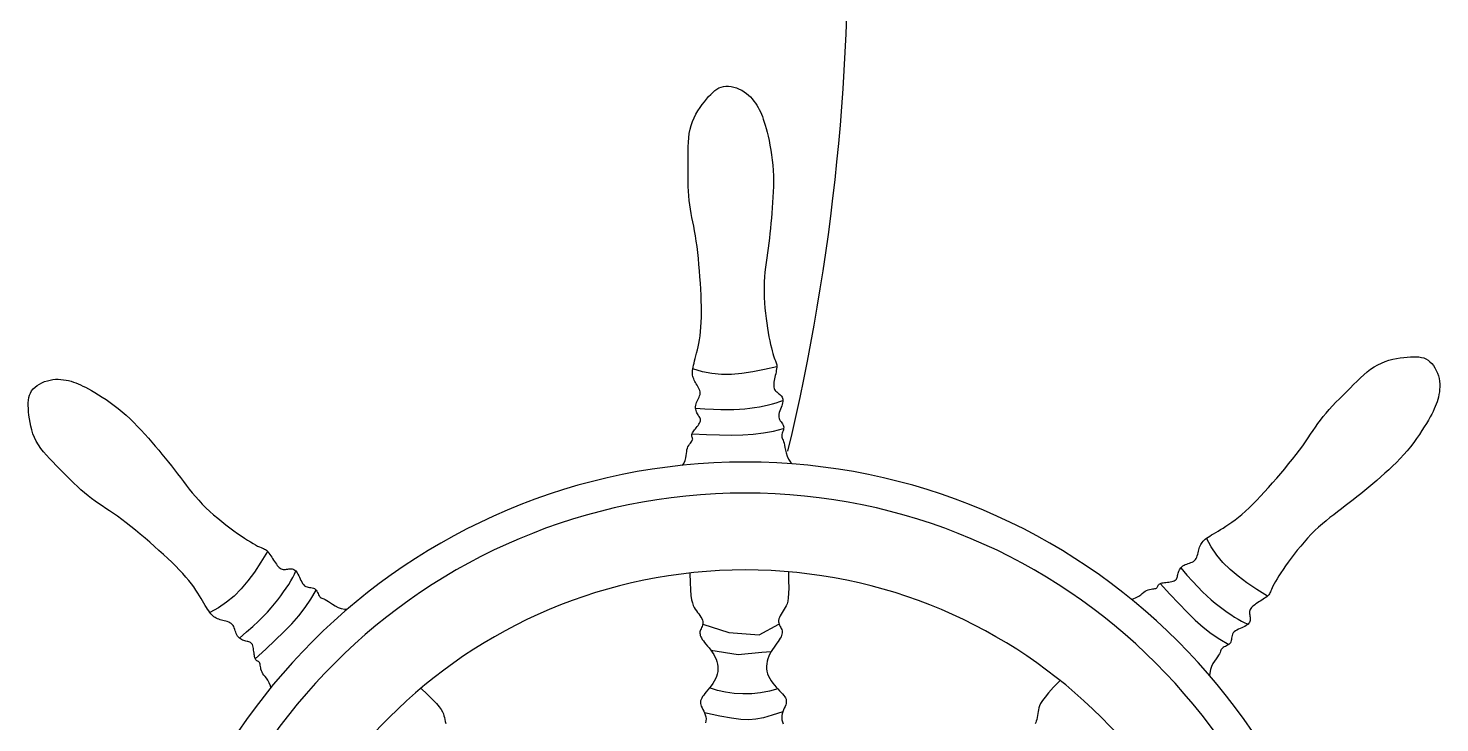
# Model space of a CAD drawing. Header units: millimetres. Extents: x -37 to 8970, y -2 to 4773.
# Drawn here: x 8021.1 to 8191, y 1324.7 to 1408.4 of the extents above; entities that cross this region are included whole.
import ezdxf

# ---------------------------------------------------------------- set-up
doc = ezdxf.new("R2010")
doc.units = ezdxf.units.MM

msp = doc.modelspace()

# ---------------------------------------------------------------- linework, layer by layer
at = {"color": 18, "true_color": 0x000000}
for p, q in [((8103.26, 1400.44), (8103.5, 1400.68)), ((8103.5, 1400.68), (8103.74, 1400.89)), ((8103.74, 1400.89), (8103.99, 1401.07)), ((8103.99, 1401.07), (8104.24, 1401.21)), ((8104.24, 1401.21), (8104.51, 1401.32)), ((8104.51, 1401.32), (8104.79, 1401.4)), ((8104.79, 1401.4), (8105.09, 1401.43)), ((8105.09, 1401.43), (8105.4, 1401.42)), ((8105.4, 1401.42), (8105.73, 1401.38)), ((8105.73, 1401.38), (8106.05, 1401.31)), ((8106.05, 1401.31), (8106.38, 1401.21)), ((8106.38, 1401.21), (8106.7, 1401.08)), ((8106.7, 1401.08), (8107, 1400.93)), ((8107, 1400.93), (8107.3, 1400.76)), ((8107.3, 1400.76), (8107.57, 1400.56)), ((8101.97, 1398.85), (8102.24, 1399.21)), ((8102.24, 1399.21), (8102.5, 1399.56)), ((8102.5, 1399.56), (8102.76, 1399.87)), ((8102.76, 1399.87), (8103.01, 1400.17)), ((8103.01, 1400.17), (8103.26, 1400.44)), ((8107.57, 1400.56), (8107.82, 1400.35)), ((8107.82, 1400.35), (8108.05, 1400.13)), ((8108.05, 1400.13), (8108.27, 1399.89)), ((8108.27, 1399.89), (8108.47, 1399.64)), ((8108.47, 1399.64), (8108.65, 1399.39)), ((8108.65, 1399.39), (8108.82, 1399.13)), ((8108.82, 1399.13), (8108.97, 1398.87)), ((8100.9, 1396.71), (8101.06, 1397.18)), ((8101.06, 1397.18), (8101.26, 1397.63)), ((8101.26, 1397.63), (8101.48, 1398.06)), ((8101.48, 1398.06), (8101.72, 1398.46)), ((8101.72, 1398.46), (8101.97, 1398.85)), ((8108.97, 1398.87), (8109.11, 1398.61)), ((8109.11, 1398.61), (8109.24, 1398.34)), ((8109.24, 1398.34), (8109.36, 1398.06)), ((8109.36, 1398.06), (8109.48, 1397.76)), ((8109.48, 1397.76), (8109.59, 1397.45)), ((8109.59, 1397.45), (8109.7, 1397.11)), ((8100.62, 1395.2), (8100.68, 1395.72)), ((8100.68, 1395.72), (8100.78, 1396.23)), ((8100.78, 1396.23), (8100.9, 1396.71)), ((8109.7, 1397.11), (8109.81, 1396.73)), ((8109.81, 1396.73), (8109.92, 1396.32)), ((8109.92, 1396.32), (8110.04, 1395.88)), ((8110.04, 1395.88), (8110.16, 1395.39)), ((8100.54, 1393.55), (8100.55, 1394.12)), ((8100.55, 1394.12), (8100.58, 1394.67)), ((8100.58, 1394.67), (8100.62, 1395.2)), ((8110.16, 1395.39), (8110.28, 1394.87)), ((8110.28, 1394.87), (8110.39, 1394.32)), ((8110.39, 1394.32), (8110.5, 1393.74)), ((8100.54, 1392.97), (8100.54, 1393.55)), ((8100.54, 1392.38), (8100.54, 1392.97)), ((8100.54, 1391.78), (8100.54, 1392.38)), ((8110.5, 1393.74), (8110.59, 1393.15)), ((8110.59, 1393.15), (8110.67, 1392.53)), ((8110.67, 1392.53), (8110.74, 1391.91)), ((8100.54, 1391.18), (8100.54, 1391.78)), ((8100.54, 1390.57), (8100.54, 1391.18)), ((8100.54, 1389.96), (8100.54, 1390.57)), ((8110.74, 1391.91), (8110.78, 1391.28)), ((8110.78, 1391.28), (8110.8, 1390.64)), ((8110.8, 1390.64), (8110.81, 1390)), ((8100.56, 1389.36), (8100.54, 1389.96)), ((8100.58, 1388.78), (8100.56, 1389.36)), ((8100.62, 1388.21), (8100.58, 1388.78)), ((8110.78, 1388.71), (8110.75, 1388.06)), ((8110.8, 1389.35), (8110.78, 1388.71)), ((8110.81, 1390), (8110.8, 1389.35)), ((8100.67, 1387.65), (8100.62, 1388.21)), ((8100.73, 1387.13), (8100.67, 1387.65)), ((8100.81, 1386.61), (8100.73, 1387.13)), ((8110.71, 1387.42), (8110.67, 1386.78)), ((8110.75, 1388.06), (8110.71, 1387.42)), ((8100.9, 1386.11), (8100.81, 1386.61)), ((8101, 1385.6), (8100.9, 1386.11)), ((8101.11, 1385.09), (8101, 1385.6)), ((8110.57, 1385.53), (8110.51, 1384.91)), ((8110.62, 1386.15), (8110.57, 1385.53)), ((8110.67, 1386.78), (8110.62, 1386.15)), ((8101.21, 1384.56), (8101.11, 1385.09)), ((8101.32, 1384), (8101.21, 1384.56)), ((8101.42, 1383.41), (8101.32, 1384)), ((8110.38, 1383.7), (8110.32, 1383.1)), ((8110.45, 1384.3), (8110.38, 1383.7)), ((8110.51, 1384.91), (8110.45, 1384.3)), ((8101.52, 1382.77), (8101.42, 1383.41)), ((8101.61, 1382.1), (8101.52, 1382.77)), ((8101.69, 1381.4), (8101.61, 1382.1)), ((8110.17, 1381.92), (8110.09, 1381.34)), ((8110.24, 1382.51), (8110.17, 1381.92)), ((8110.32, 1383.1), (8110.24, 1382.51)), ((8101.77, 1380.68), (8101.69, 1381.4)), ((8101.84, 1379.94), (8101.77, 1380.68)), ((8109.93, 1380.19), (8109.86, 1379.62)), ((8110.01, 1380.77), (8109.93, 1380.19)), ((8110.09, 1381.34), (8110.01, 1380.77)), ((8101.9, 1379.2), (8101.84, 1379.94)), ((8101.96, 1378.45), (8101.9, 1379.2)), ((8109.79, 1379.04), (8109.74, 1378.45)), ((8109.86, 1379.62), (8109.79, 1379.04)), ((8102.01, 1377.71), (8101.96, 1378.45)), ((8102.06, 1376.97), (8102.01, 1377.71)), ((8102.09, 1376.26), (8102.06, 1376.97)), ((8109.7, 1377.85), (8109.68, 1377.24)), ((8109.68, 1377.24), (8109.68, 1376.62)), ((8109.74, 1378.45), (8109.7, 1377.85)), ((8102.12, 1375.56), (8102.09, 1376.26)), ((8102.14, 1374.88), (8102.12, 1375.56)), ((8109.68, 1376.62), (8109.7, 1375.98)), ((8109.7, 1375.98), (8109.74, 1375.34)), ((8109.74, 1375.34), (8109.79, 1374.7)), ((8102.12, 1372.98), (8102.14, 1373.59)), ((8102.14, 1374.22), (8102.14, 1374.88)), ((8102.14, 1373.59), (8102.14, 1374.22)), ((8109.79, 1374.7), (8109.85, 1374.07)), ((8109.85, 1374.07), (8109.92, 1373.46)), ((8109.92, 1373.46), (8110, 1372.86)), ((8101.97, 1371.37), (8102.03, 1371.87)), ((8102.03, 1371.87), (8102.08, 1372.41)), ((8102.08, 1372.41), (8102.12, 1372.98)), ((8110, 1372.86), (8110.09, 1372.28)), ((8110.09, 1372.28), (8110.18, 1371.74)), ((8110.18, 1371.74), (8110.27, 1371.22)), ((8101.65, 1369.65), (8101.73, 1370.03)), ((8101.73, 1370.03), (8101.82, 1370.45)), ((8101.82, 1370.45), (8101.9, 1370.89)), ((8101.9, 1370.89), (8101.97, 1371.37)), ((8110.27, 1371.22), (8110.37, 1370.75)), ((8110.37, 1370.75), (8110.47, 1370.3)), ((8110.47, 1370.3), (8110.56, 1369.9)), ((8101.25, 1368.07), (8101.32, 1368.34)), ((8101.32, 1368.34), (8101.39, 1368.63)), ((8101.39, 1368.63), (8101.47, 1368.95)), ((8101.47, 1368.95), (8101.56, 1369.28)), ((8101.56, 1369.28), (8101.65, 1369.65)), ((8110.56, 1369.9), (8110.65, 1369.54)), ((8110.65, 1369.54), (8110.74, 1369.22)), ((8110.74, 1369.22), (8110.83, 1368.94)), ((8110.83, 1368.94), (8110.91, 1368.71)), ((8110.91, 1368.71), (8110.99, 1368.52)), ((8110.99, 1368.52), (8111.05, 1368.36)), ((8111.05, 1368.36), (8111.11, 1368.22)), ((8184.48, 1368.26), (8184.93, 1368.41)), ((8184.93, 1368.41), (8185.39, 1368.53)), ((8185.39, 1368.53), (8185.85, 1368.62)), ((8185.85, 1368.62), (8186.29, 1368.69)), ((8186.29, 1368.69), (8186.72, 1368.75)), ((8186.72, 1368.75), (8187.13, 1368.79)), ((8187.13, 1368.79), (8187.51, 1368.82)), ((8187.51, 1368.82), (8187.88, 1368.84)), ((8187.88, 1368.84), (8188.22, 1368.83)), ((8188.22, 1368.83), (8188.54, 1368.81)), ((8188.54, 1368.81), (8188.84, 1368.76)), ((8188.84, 1368.76), (8189.12, 1368.69)), ((8189.12, 1368.69), (8189.39, 1368.58)), ((8189.39, 1368.58), (8189.64, 1368.43)), ((8189.64, 1368.43), (8189.87, 1368.24)), ((8101.07, 1366.98), (8101.08, 1367.17)), ((8101.07, 1366.8), (8101.07, 1366.98)), ((8101.08, 1366.63), (8101.07, 1366.8)), ((8101.08, 1367.17), (8101.1, 1367.37)), ((8101.11, 1366.47), (8101.08, 1366.63)), ((8101.1, 1367.37), (8101.14, 1367.59)), ((8101.14, 1367.59), (8101.19, 1367.82)), ((8101.19, 1367.82), (8101.25, 1368.07)), ((8111.03, 1366.59), (8110.99, 1366.38)), ((8111.08, 1366.79), (8111.03, 1366.59)), ((8111.13, 1367), (8111.08, 1366.79)), ((8111.11, 1368.22), (8111.16, 1368.1)), ((8111.16, 1367.19), (8111.13, 1367)), ((8111.16, 1368.1), (8111.19, 1367.98)), ((8111.19, 1367.38), (8111.16, 1367.19)), ((8111.19, 1367.98), (8111.22, 1367.85)), ((8111.22, 1367.56), (8111.19, 1367.38)), ((8111.22, 1367.85), (8111.22, 1367.71)), ((8111.22, 1367.71), (8111.22, 1367.56)), ((8181.5, 1366.28), (8181.9, 1366.65)), ((8181.9, 1366.65), (8182.31, 1367)), ((8182.31, 1367), (8182.72, 1367.32)), ((8182.72, 1367.32), (8183.14, 1367.61)), ((8183.14, 1367.61), (8183.58, 1367.87)), ((8183.58, 1367.87), (8184.02, 1368.08)), ((8184.02, 1368.08), (8184.48, 1368.26)), ((8189.87, 1368.24), (8190.09, 1368.01)), ((8190.09, 1368.01), (8190.29, 1367.76)), ((8190.29, 1367.76), (8190.47, 1367.48)), ((8190.47, 1367.48), (8190.63, 1367.18)), ((8190.63, 1367.18), (8190.77, 1366.86)), ((8190.77, 1366.86), (8190.88, 1366.54)), ((8021.48, 1364.71), (8021.67, 1364.95)), ((8021.67, 1364.95), (8021.9, 1365.16)), ((8021.9, 1365.16), (8022.15, 1365.36)), ((8022.15, 1365.36), (8022.43, 1365.54)), ((8022.43, 1365.54), (8022.73, 1365.7)), ((8022.73, 1365.7), (8023.05, 1365.84)), ((8023.05, 1365.84), (8023.38, 1365.95)), ((8023.38, 1365.95), (8023.71, 1366.03)), ((8023.71, 1366.03), (8024.04, 1366.09)), ((8024.04, 1366.09), (8024.36, 1366.12)), ((8024.36, 1366.12), (8024.69, 1366.12)), ((8024.69, 1366.12), (8025.01, 1366.11)), ((8025.01, 1366.11), (8025.32, 1366.07)), ((8025.32, 1366.07), (8025.63, 1366.02)), ((8025.63, 1366.02), (8025.93, 1365.96)), ((8025.93, 1365.96), (8026.23, 1365.88)), ((8026.23, 1365.88), (8026.51, 1365.79)), ((8026.51, 1365.79), (8026.79, 1365.7)), ((8026.79, 1365.7), (8027.08, 1365.58)), ((8027.08, 1365.58), (8027.37, 1365.46)), ((8027.37, 1365.46), (8027.67, 1365.31)), ((8027.67, 1365.31), (8027.99, 1365.15)), ((8027.99, 1365.15), (8028.33, 1364.96)), ((8028.33, 1364.96), (8028.7, 1364.75)), ((8101.15, 1366.32), (8101.11, 1366.47)), ((8101.21, 1366.17), (8101.15, 1366.32)), ((8101.27, 1366.02), (8101.21, 1366.17)), ((8101.35, 1365.87), (8101.27, 1366.02)), ((8101.43, 1365.72), (8101.35, 1365.87)), ((8101.52, 1365.57), (8101.43, 1365.72)), ((8101.62, 1365.41), (8101.52, 1365.57)), ((8101.72, 1365.25), (8101.62, 1365.41)), ((8101.8, 1365.09), (8101.72, 1365.25)), ((8101.88, 1364.92), (8101.8, 1365.09)), ((8101.94, 1364.76), (8101.88, 1364.92)), ((8110.85, 1365.62), (8110.84, 1365.45)), ((8110.84, 1365.45), (8110.84, 1365.29)), ((8110.84, 1365.29), (8110.86, 1365.15)), ((8110.87, 1365.79), (8110.85, 1365.62)), ((8110.86, 1365.15), (8110.89, 1365.01)), ((8110.91, 1365.98), (8110.87, 1365.79)), ((8110.89, 1365.01), (8110.94, 1364.89)), ((8110.94, 1366.18), (8110.91, 1365.98)), ((8110.99, 1366.38), (8110.94, 1366.18)), ((8110.94, 1364.89), (8111.02, 1364.78)), ((8179.84, 1364.64), (8180.26, 1365.06)), ((8180.26, 1365.06), (8180.68, 1365.48)), ((8180.68, 1365.48), (8181.09, 1365.89)), ((8181.09, 1365.89), (8181.5, 1366.28)), ((8190.88, 1366.54), (8190.96, 1366.21)), ((8190.96, 1366.21), (8191.01, 1365.88)), ((8191.03, 1364.9), (8191, 1364.59)), ((8191.01, 1365.88), (8191.04, 1365.55)), ((8191.05, 1365.22), (8191.03, 1364.9)), ((8191.04, 1365.55), (8191.05, 1365.22)), ((8021.08, 1363.29), (8021.1, 1363.61)), ((8021.08, 1362.95), (8021.08, 1363.29)), ((8021.1, 1363.61), (8021.15, 1363.91)), ((8021.15, 1363.91), (8021.23, 1364.2)), ((8021.23, 1364.2), (8021.34, 1364.46)), ((8021.34, 1364.46), (8021.48, 1364.71)), ((8028.7, 1364.75), (8029.1, 1364.52)), ((8029.1, 1364.52), (8029.53, 1364.26)), ((8029.53, 1364.26), (8029.98, 1363.97)), ((8029.98, 1363.97), (8030.45, 1363.67)), ((8030.45, 1363.67), (8030.93, 1363.33)), ((8030.93, 1363.33), (8031.42, 1362.98)), ((8101.49, 1363.15), (8101.54, 1363.31)), ((8101.54, 1363.31), (8101.62, 1363.47)), ((8101.62, 1363.47), (8101.7, 1363.63)), ((8101.7, 1363.63), (8101.78, 1363.79)), ((8101.78, 1363.79), (8101.86, 1363.95)), ((8101.86, 1363.95), (8101.92, 1364.11)), ((8101.92, 1364.11), (8101.97, 1364.27)), ((8101.98, 1364.6), (8101.94, 1364.76)), ((8101.97, 1364.27), (8101.99, 1364.43)), ((8101.99, 1364.43), (8101.98, 1364.6)), ((8111.02, 1364.78), (8111.11, 1364.68)), ((8111.11, 1364.68), (8111.21, 1364.59)), ((8111.21, 1364.59), (8111.32, 1364.51)), ((8111.32, 1364.51), (8111.43, 1364.42)), ((8111.43, 1364.42), (8111.53, 1364.34)), ((8111.53, 1364.34), (8111.64, 1364.25)), ((8111.64, 1364.25), (8111.73, 1364.16)), ((8111.73, 1364.16), (8111.8, 1364.07)), ((8111.8, 1364.07), (8111.86, 1363.96)), ((8111.86, 1363.96), (8111.91, 1363.84)), ((8111.91, 1363.27), (8111.87, 1363.1)), ((8111.91, 1363.84), (8111.93, 1363.72)), ((8111.94, 1363.43), (8111.91, 1363.27)), ((8111.93, 1363.72), (8111.94, 1363.58)), ((8111.94, 1363.58), (8111.94, 1363.43)), ((8178.14, 1362.92), (8178.55, 1363.35)), ((8178.55, 1363.35), (8178.98, 1363.78)), ((8178.98, 1363.78), (8179.41, 1364.21)), ((8179.41, 1364.21), (8179.84, 1364.64)), ((8190.72, 1363.4), (8190.62, 1363.12)), ((8190.81, 1363.68), (8190.72, 1363.4)), ((8190.88, 1363.98), (8190.81, 1363.68)), ((8190.95, 1364.28), (8190.88, 1363.98)), ((8191, 1364.59), (8190.95, 1364.28)), ((8021.09, 1362.58), (8021.08, 1362.95)), ((8021.12, 1362.2), (8021.09, 1362.58)), ((8021.16, 1361.79), (8021.12, 1362.2)), ((8021.22, 1361.36), (8021.16, 1361.79)), ((8031.42, 1362.98), (8031.91, 1362.6)), ((8031.91, 1362.6), (8032.39, 1362.21)), ((8032.39, 1362.21), (8032.87, 1361.79)), ((8032.87, 1361.79), (8033.34, 1361.36)), ((8101.44, 1362.82), (8101.45, 1362.99)), ((8101.44, 1362.66), (8101.44, 1362.82)), ((8101.46, 1362.51), (8101.44, 1362.66)), ((8101.45, 1362.99), (8101.49, 1363.15)), ((8101.49, 1362.36), (8101.46, 1362.51)), ((8101.54, 1362.21), (8101.49, 1362.36)), ((8101.59, 1362.07), (8101.54, 1362.21)), ((8101.66, 1361.95), (8101.59, 1362.07)), ((8101.73, 1361.83), (8101.66, 1361.95)), ((8101.8, 1361.73), (8101.73, 1361.83)), ((8101.87, 1361.63), (8101.8, 1361.73)), ((8101.93, 1361.53), (8101.87, 1361.63)), ((8101.98, 1361.43), (8101.93, 1361.53)), ((8111.47, 1361.93), (8111.45, 1361.74)), ((8111.45, 1361.74), (8111.45, 1361.57)), ((8111.45, 1361.57), (8111.49, 1361.41)), ((8111.52, 1362.12), (8111.47, 1361.93)), ((8111.59, 1362.32), (8111.52, 1362.12)), ((8111.66, 1362.53), (8111.59, 1362.32)), ((8111.74, 1362.72), (8111.66, 1362.53)), ((8111.81, 1362.92), (8111.74, 1362.72)), ((8111.87, 1363.1), (8111.81, 1362.92)), ((8176.68, 1361.21), (8177, 1361.63)), ((8177, 1361.63), (8177.36, 1362.05)), ((8177.36, 1362.05), (8177.74, 1362.48)), ((8177.74, 1362.48), (8178.14, 1362.92)), ((8189.89, 1361.58), (8189.68, 1361.21)), ((8190.08, 1361.93), (8189.89, 1361.58)), ((8190.24, 1362.24), (8190.08, 1361.93)), ((8190.39, 1362.55), (8190.24, 1362.24)), ((8190.51, 1362.84), (8190.39, 1362.55)), ((8190.62, 1363.12), (8190.51, 1362.84)), ((8021.29, 1360.92), (8021.22, 1361.36)), ((8021.38, 1360.46), (8021.29, 1360.92)), ((8021.5, 1360.01), (8021.38, 1360.46)), ((8021.65, 1359.55), (8021.5, 1360.01)), ((8033.34, 1361.36), (8033.8, 1360.91)), ((8033.8, 1360.91), (8034.25, 1360.44)), ((8034.25, 1360.44), (8034.69, 1359.97)), ((8034.69, 1359.97), (8035.13, 1359.5)), ((8101.15, 1359.77), (8101.22, 1359.89)), ((8101.22, 1359.89), (8101.31, 1360.01)), ((8101.31, 1360.01), (8101.41, 1360.14)), ((8101.41, 1360.14), (8101.52, 1360.27)), ((8101.52, 1360.27), (8101.62, 1360.42)), ((8101.62, 1360.42), (8101.73, 1360.56)), ((8101.73, 1360.56), (8101.83, 1360.71)), ((8101.83, 1360.71), (8101.91, 1360.85)), ((8101.91, 1360.85), (8101.98, 1360.98)), ((8102.02, 1361.33), (8101.98, 1361.43)), ((8101.98, 1360.98), (8102.02, 1361.11)), ((8102.03, 1361.22), (8102.02, 1361.33)), ((8102.02, 1361.11), (8102.03, 1361.22)), ((8111.49, 1361.41), (8111.55, 1361.26)), ((8111.55, 1361.26), (8111.64, 1361.12)), ((8111.64, 1361.12), (8111.73, 1360.99)), ((8111.73, 1360.99), (8111.83, 1360.86)), ((8111.83, 1360.86), (8111.92, 1360.74)), ((8111.92, 1360.74), (8111.99, 1360.61)), ((8111.97, 1359.9), (8111.92, 1359.75)), ((8112.01, 1360.04), (8111.97, 1359.9)), ((8111.99, 1360.61), (8112.04, 1360.48)), ((8112.04, 1360.19), (8112.01, 1360.04)), ((8112.04, 1360.48), (8112.05, 1360.34)), ((8112.05, 1360.34), (8112.04, 1360.19)), ((8175.5, 1359.5), (8175.79, 1359.94)), ((8175.79, 1359.94), (8176.08, 1360.37)), ((8176.08, 1360.37), (8176.37, 1360.79)), ((8176.37, 1360.79), (8176.68, 1361.21)), ((8188.9, 1359.93), (8188.59, 1359.46)), ((8189.19, 1360.38), (8188.9, 1359.93)), ((8189.45, 1360.81), (8189.19, 1360.38)), ((8189.68, 1361.21), (8189.45, 1360.81)), ((8021.83, 1359.09), (8021.65, 1359.55)), ((8022.04, 1358.65), (8021.83, 1359.09)), ((8022.3, 1358.22), (8022.04, 1358.65)), ((8022.59, 1357.8), (8022.3, 1358.22)), ((8035.13, 1359.5), (8035.55, 1359.02)), ((8035.55, 1359.02), (8035.97, 1358.53)), ((8035.97, 1358.53), (8036.38, 1358.05)), ((8100.52, 1358), (8100.61, 1358.16)), ((8100.61, 1358.16), (8100.71, 1358.31)), ((8100.71, 1358.31), (8100.81, 1358.44)), ((8100.81, 1358.44), (8100.9, 1358.56)), ((8100.9, 1358.56), (8100.98, 1358.67)), ((8100.97, 1359.35), (8100.98, 1359.42)), ((8100.97, 1359.28), (8100.97, 1359.35)), ((8100.99, 1359.22), (8100.97, 1359.28)), ((8100.98, 1359.42), (8101, 1359.5)), ((8100.98, 1358.67), (8101.04, 1358.76)), ((8101.01, 1359.16), (8100.99, 1359.22)), ((8101, 1359.5), (8101.04, 1359.58)), ((8101.04, 1359.11), (8101.01, 1359.16)), ((8101.04, 1359.58), (8101.08, 1359.67)), ((8101.07, 1359.05), (8101.04, 1359.11)), ((8101.04, 1358.76), (8101.08, 1358.85)), ((8101.08, 1358.99), (8101.07, 1359.05)), ((8101.08, 1359.67), (8101.15, 1359.77)), ((8101.09, 1358.92), (8101.08, 1358.99)), ((8101.08, 1358.85), (8101.09, 1358.92)), ((8111.83, 1359.48), (8111.81, 1359.36)), ((8111.81, 1359.36), (8111.81, 1359.25)), ((8111.81, 1359.25), (8111.83, 1359.14)), ((8111.87, 1359.61), (8111.83, 1359.48)), ((8111.83, 1359.14), (8111.87, 1359.04)), ((8111.92, 1359.75), (8111.87, 1359.61)), ((8111.87, 1359.04), (8111.92, 1358.92)), ((8111.92, 1358.92), (8111.97, 1358.78)), ((8111.97, 1358.78), (8112.03, 1358.62)), ((8112.03, 1358.62), (8112.09, 1358.43)), ((8112.09, 1358.43), (8112.14, 1358.19)), ((8112.14, 1358.19), (8112.19, 1357.91)), ((8174.16, 1357.57), (8174.54, 1358.09)), ((8174.54, 1358.09), (8174.88, 1358.58)), ((8174.88, 1358.58), (8175.2, 1359.05)), ((8175.2, 1359.05), (8175.5, 1359.5)), ((8187.91, 1358.49), (8187.53, 1358)), ((8188.26, 1358.98), (8187.91, 1358.49)), ((8188.59, 1359.46), (8188.26, 1358.98)), ((8022.91, 1357.38), (8022.59, 1357.8)), ((8023.26, 1356.97), (8022.91, 1357.38)), ((8023.63, 1356.57), (8023.26, 1356.97)), ((8024.03, 1356.16), (8023.63, 1356.57)), ((8036.38, 1358.05), (8036.79, 1357.57)), ((8036.79, 1357.57), (8037.18, 1357.1)), ((8037.18, 1357.1), (8037.57, 1356.62)), ((8037.57, 1356.62), (8037.96, 1356.15)), ((8100.17, 1356.32), (8100.27, 1356.64)), ((8100.27, 1356.64), (8100.32, 1356.93)), ((8100.32, 1356.93), (8100.35, 1357.18)), ((8100.35, 1357.18), (8100.37, 1357.41)), ((8100.37, 1357.41), (8100.39, 1357.62)), ((8100.39, 1357.62), (8100.45, 1357.82)), ((8100.45, 1357.82), (8100.52, 1358)), ((8112.19, 1357.91), (8112.25, 1357.59)), ((8112.25, 1357.59), (8112.33, 1357.24)), ((8112.33, 1357.24), (8112.45, 1356.87)), ((8112.45, 1356.87), (8112.63, 1356.5)), ((8112.63, 1356.5), (8112.88, 1356.13)), ((8172.85, 1355.92), (8173.31, 1356.48)), ((8173.31, 1356.48), (8173.75, 1357.04)), ((8173.75, 1357.04), (8174.16, 1357.57)), ((8186.28, 1356.57), (8185.83, 1356.11)), ((8186.72, 1357.04), (8186.28, 1356.57)), ((8187.13, 1357.52), (8186.72, 1357.04)), ((8187.53, 1358), (8187.13, 1357.52)), ((8024.43, 1355.75), (8024.03, 1356.16)), ((8024.85, 1355.33), (8024.43, 1355.75)), ((8025.27, 1354.91), (8024.85, 1355.33)), ((8025.7, 1354.48), (8025.27, 1354.91)), ((8037.96, 1356.15), (8038.33, 1355.68)), ((8038.33, 1355.68), (8038.7, 1355.21)), ((8038.7, 1355.21), (8039.06, 1354.74)), ((8039.06, 1354.74), (8039.41, 1354.28)), ((8099.88, 1355.75), (8100.01, 1355.96)), ((8100.01, 1355.96), (8100.17, 1356.32)), ((8112.88, 1356.13), (8113.08, 1355.92)), ((8171.41, 1354.2), (8171.9, 1354.77)), ((8171.9, 1354.77), (8172.38, 1355.35)), ((8172.38, 1355.35), (8172.85, 1355.92)), ((8184.42, 1354.79), (8183.94, 1354.36)), ((8184.9, 1355.22), (8184.42, 1354.79)), ((8185.37, 1355.66), (8184.9, 1355.22)), ((8185.83, 1356.11), (8185.37, 1355.66)), ((8026.13, 1354.05), (8025.7, 1354.48)), ((8026.56, 1353.62), (8026.13, 1354.05)), ((8027, 1353.21), (8026.56, 1353.62)), ((8027.43, 1352.81), (8027, 1353.21)), ((8039.41, 1354.28), (8039.76, 1353.81)), ((8039.76, 1353.81), (8040.11, 1353.35)), ((8040.11, 1353.35), (8040.46, 1352.89)), ((8169.95, 1352.56), (8170.44, 1353.09)), ((8170.44, 1353.09), (8170.92, 1353.64)), ((8170.92, 1353.64), (8171.41, 1354.2)), ((8182.5, 1353.12), (8182.03, 1352.73)), ((8182.98, 1353.53), (8182.5, 1353.12)), ((8183.46, 1353.94), (8182.98, 1353.53)), ((8183.94, 1354.36), (8183.46, 1353.94)), ((8027.86, 1352.43), (8027.43, 1352.81)), ((8028.28, 1352.08), (8027.86, 1352.43)), ((8028.7, 1351.75), (8028.28, 1352.08)), ((8029.12, 1351.44), (8028.7, 1351.75)), ((8029.54, 1351.15), (8029.12, 1351.44)), ((8040.46, 1352.89), (8040.83, 1352.44)), ((8040.83, 1352.44), (8041.21, 1351.98)), ((8041.21, 1351.98), (8041.6, 1351.54)), ((8041.6, 1351.54), (8042.02, 1351.09)), ((8168.55, 1351.08), (8169.01, 1351.55)), ((8169.01, 1351.55), (8169.48, 1352.05)), ((8169.48, 1352.05), (8169.95, 1352.56)), ((8180.61, 1351.58), (8180.14, 1351.22)), ((8181.08, 1351.96), (8180.61, 1351.58)), ((8181.55, 1352.34), (8181.08, 1351.96)), ((8182.03, 1352.73), (8181.55, 1352.34)), ((8029.97, 1350.86), (8029.54, 1351.15)), ((8030.41, 1350.57), (8029.97, 1350.86)), ((8030.86, 1350.27), (8030.41, 1350.57)), ((8031.33, 1349.95), (8030.86, 1350.27)), ((8031.82, 1349.61), (8031.33, 1349.95)), ((8032.34, 1349.23), (8031.82, 1349.61)), ((8042.02, 1351.09), (8042.46, 1350.65)), ((8042.46, 1350.65), (8042.93, 1350.21)), ((8042.93, 1350.21), (8043.4, 1349.78)), ((8043.4, 1349.78), (8043.89, 1349.37)), ((8166.81, 1349.5), (8167.23, 1349.85)), ((8167.23, 1349.85), (8167.66, 1350.23)), ((8167.66, 1350.23), (8168.1, 1350.64)), ((8168.1, 1350.64), (8168.55, 1351.08)), ((8178.28, 1349.8), (8177.82, 1349.45)), ((8178.74, 1350.15), (8178.28, 1349.8)), ((8179.2, 1350.5), (8178.74, 1350.15)), ((8179.67, 1350.86), (8179.2, 1350.5)), ((8180.14, 1351.22), (8179.67, 1350.86)), ((8032.87, 1348.82), (8032.34, 1349.23)), ((8033.43, 1348.38), (8032.87, 1348.82)), ((8033.99, 1347.93), (8033.43, 1348.38)), ((8034.56, 1347.46), (8033.99, 1347.93)), ((8043.89, 1349.37), (8044.38, 1348.97)), ((8044.38, 1348.97), (8044.87, 1348.58)), ((8044.87, 1348.58), (8045.35, 1348.22)), ((8045.35, 1348.22), (8045.82, 1347.87)), ((8164.35, 1347.83), (8164.65, 1348.01)), ((8164.65, 1348.01), (8164.96, 1348.2)), ((8164.96, 1348.2), (8165.3, 1348.41)), ((8165.3, 1348.41), (8165.65, 1348.65)), ((8165.65, 1348.65), (8166.03, 1348.9)), ((8166.03, 1348.9), (8166.41, 1349.19)), ((8166.41, 1349.19), (8166.81, 1349.5)), ((8176.02, 1347.89), (8175.57, 1347.45)), ((8176.46, 1348.31), (8176.02, 1347.89)), ((8176.91, 1348.7), (8176.46, 1348.31)), ((8177.37, 1349.08), (8176.91, 1348.7)), ((8177.82, 1349.45), (8177.37, 1349.08)), ((8035.14, 1346.97), (8034.56, 1347.46)), ((8035.71, 1346.48), (8035.14, 1346.97)), ((8036.27, 1345.99), (8035.71, 1346.48)), ((8045.82, 1347.87), (8046.27, 1347.55)), ((8046.27, 1347.55), (8046.7, 1347.25)), ((8046.7, 1347.25), (8047.1, 1346.98)), ((8047.1, 1346.98), (8047.48, 1346.74)), ((8047.48, 1346.74), (8047.83, 1346.52)), ((8047.83, 1346.52), (8048.16, 1346.33)), ((8048.16, 1346.33), (8048.45, 1346.17)), ((8162.19, 1346.05), (8162.26, 1346.2)), ((8162.26, 1346.2), (8162.34, 1346.33)), ((8162.34, 1346.33), (8162.44, 1346.47)), ((8162.44, 1346.47), (8162.54, 1346.6)), ((8162.54, 1346.6), (8162.67, 1346.72)), ((8162.67, 1346.72), (8162.81, 1346.85)), ((8162.81, 1346.85), (8162.97, 1346.98)), ((8162.97, 1346.98), (8163.15, 1347.1)), ((8163.15, 1347.1), (8163.35, 1347.23)), ((8163.35, 1347.23), (8163.57, 1347.37)), ((8163.57, 1347.37), (8163.81, 1347.51)), ((8163.81, 1347.51), (8164.07, 1347.67)), ((8164.07, 1347.67), (8164.35, 1347.83)), ((8174.71, 1346.51), (8174.3, 1346.02)), ((8175.14, 1346.99), (8174.71, 1346.51)), ((8175.57, 1347.45), (8175.14, 1346.99)), ((8036.82, 1345.51), (8036.27, 1345.99)), ((8037.35, 1345.03), (8036.82, 1345.51)), ((8037.87, 1344.55), (8037.35, 1345.03)), ((8038.36, 1344.08), (8037.87, 1344.55)), ((8048.45, 1346.17), (8048.7, 1346.03)), ((8048.7, 1346.03), (8048.92, 1345.93)), ((8048.92, 1345.93), (8049.11, 1345.85)), ((8049.11, 1345.85), (8049.27, 1345.78)), ((8049.27, 1345.78), (8049.41, 1345.72)), ((8049.41, 1345.72), (8049.53, 1345.67)), ((8049.53, 1345.67), (8049.64, 1345.61)), ((8049.64, 1345.61), (8049.75, 1345.53)), ((8049.75, 1345.53), (8049.85, 1345.44)), ((8049.85, 1345.44), (8049.95, 1345.33)), ((8049.95, 1345.33), (8050.06, 1345.19)), ((8050.06, 1345.19), (8050.17, 1345.03)), ((8050.17, 1345.03), (8050.29, 1344.87)), ((8050.29, 1344.87), (8050.4, 1344.69)), ((8050.4, 1344.69), (8050.51, 1344.51)), ((8050.51, 1344.51), (8050.63, 1344.33)), ((8161.63, 1344.4), (8161.72, 1344.54)), ((8161.72, 1344.54), (8161.79, 1344.7)), ((8161.79, 1344.7), (8161.85, 1344.87)), ((8161.85, 1344.87), (8161.9, 1345.04)), ((8161.9, 1345.04), (8161.95, 1345.22)), ((8161.95, 1345.22), (8161.99, 1345.4)), ((8161.99, 1345.4), (8162.04, 1345.58)), ((8162.04, 1345.58), (8162.08, 1345.74)), ((8162.08, 1345.74), (8162.13, 1345.9)), ((8162.13, 1345.9), (8162.19, 1346.05)), ((8173.14, 1344.56), (8172.8, 1344.1)), ((8173.51, 1345.04), (8173.14, 1344.56)), ((8173.89, 1345.53), (8173.51, 1345.04)), ((8174.3, 1346.02), (8173.89, 1345.53)), ((8038.83, 1343.62), (8038.36, 1344.08)), ((8039.27, 1343.17), (8038.83, 1343.62)), ((8039.68, 1342.73), (8039.27, 1343.17)), ((8050.63, 1344.33), (8050.74, 1344.16)), ((8050.74, 1344.16), (8050.85, 1343.99)), ((8050.85, 1343.99), (8050.96, 1343.84)), ((8050.96, 1343.84), (8051.07, 1343.7)), ((8051.07, 1343.7), (8051.18, 1343.57)), ((8051.18, 1343.57), (8051.29, 1343.46)), ((8051.29, 1343.46), (8051.41, 1343.37)), ((8051.41, 1343.37), (8051.52, 1343.3)), ((8051.52, 1343.3), (8051.65, 1343.25)), ((8051.65, 1343.25), (8051.78, 1343.22)), ((8051.78, 1343.22), (8051.91, 1343.22)), ((8051.91, 1343.22), (8052.04, 1343.22)), ((8052.04, 1343.22), (8052.18, 1343.24)), ((8052.18, 1343.24), (8052.32, 1343.26)), ((8052.32, 1343.26), (8052.45, 1343.28)), ((8052.45, 1343.28), (8052.59, 1343.29)), ((8052.59, 1343.29), (8052.71, 1343.29)), ((8052.71, 1343.29), (8052.84, 1343.27)), ((8052.84, 1343.27), (8052.96, 1343.24)), ((8052.96, 1343.24), (8053.07, 1343.19)), ((8053.07, 1343.19), (8053.18, 1343.12)), ((8053.18, 1343.12), (8053.28, 1343.03)), ((8053.28, 1343.03), (8053.38, 1342.92)), ((8053.38, 1342.92), (8053.47, 1342.79)), ((8053.47, 1342.79), (8053.56, 1342.64)), ((8159.53, 1342.75), (8159.57, 1342.89)), ((8159.57, 1342.89), (8159.63, 1343.02)), ((8159.63, 1343.02), (8159.7, 1343.16)), ((8159.7, 1343.16), (8159.78, 1343.29)), ((8159.78, 1343.29), (8159.88, 1343.41)), ((8159.88, 1343.41), (8159.99, 1343.53)), ((8159.99, 1343.53), (8160.12, 1343.63)), ((8160.12, 1343.63), (8160.26, 1343.72)), ((8160.26, 1343.72), (8160.41, 1343.79)), ((8160.41, 1343.79), (8160.58, 1343.86)), ((8160.58, 1343.86), (8160.75, 1343.91)), ((8160.75, 1343.91), (8160.92, 1343.97)), ((8160.92, 1343.97), (8161.09, 1344.03)), ((8161.09, 1344.03), (8161.25, 1344.09)), ((8161.25, 1344.09), (8161.39, 1344.17)), ((8161.39, 1344.17), (8161.52, 1344.27)), ((8161.52, 1344.27), (8161.63, 1344.4)), ((8171.91, 1342.81), (8171.67, 1342.43)), ((8172.18, 1343.22), (8171.91, 1342.81)), ((8172.48, 1343.65), (8172.18, 1343.22)), ((8172.8, 1344.1), (8172.48, 1343.65)), ((8040.06, 1342.3), (8039.68, 1342.73)), ((8040.41, 1341.89), (8040.06, 1342.3)), ((8040.72, 1341.48), (8040.41, 1341.89)), ((8041.01, 1341.1), (8040.72, 1341.48)), ((8041.26, 1340.73), (8041.01, 1341.1)), ((8053.56, 1342.64), (8053.65, 1342.46)), ((8053.65, 1342.46), (8053.74, 1342.28)), ((8053.74, 1342.28), (8053.83, 1342.08)), ((8053.83, 1342.08), (8053.92, 1341.89)), ((8053.92, 1341.89), (8054.01, 1341.7)), ((8054.01, 1341.7), (8054.12, 1341.53)), ((8054.12, 1341.53), (8054.23, 1341.38)), ((8054.23, 1341.38), (8054.36, 1341.25)), ((8054.36, 1341.25), (8054.5, 1341.17)), ((8054.5, 1341.17), (8054.65, 1341.11)), ((8054.65, 1341.11), (8054.8, 1341.07)), ((8157.03, 1341.06), (8157.06, 1341.12)), ((8157.06, 1341.12), (8157.08, 1341.18)), ((8157.08, 1341.18), (8157.1, 1341.24)), ((8157.1, 1341.24), (8157.13, 1341.29)), ((8157.13, 1341.29), (8157.16, 1341.35)), ((8157.16, 1341.35), (8157.2, 1341.4)), ((8157.2, 1341.4), (8157.26, 1341.44)), ((8157.26, 1341.44), (8157.33, 1341.48)), ((8157.33, 1341.48), (8157.41, 1341.52)), ((8157.41, 1341.52), (8157.52, 1341.55)), ((8157.52, 1341.55), (8157.63, 1341.58)), ((8157.63, 1341.58), (8157.76, 1341.6)), ((8157.76, 1341.6), (8157.91, 1341.62)), ((8157.91, 1341.62), (8158.07, 1341.65)), ((8158.07, 1341.65), (8158.25, 1341.67)), ((8158.25, 1341.67), (8158.42, 1341.69)), ((8158.42, 1341.69), (8158.6, 1341.72)), ((8158.6, 1341.72), (8158.77, 1341.75)), ((8158.77, 1341.75), (8158.93, 1341.79)), ((8158.93, 1341.79), (8159.07, 1341.84)), ((8159.07, 1341.84), (8159.19, 1341.9)), ((8159.19, 1341.9), (8159.28, 1341.97)), ((8159.28, 1341.97), (8159.35, 1342.06)), ((8159.35, 1342.06), (8159.39, 1342.15)), ((8159.39, 1342.15), (8159.43, 1342.26)), ((8159.43, 1342.26), (8159.45, 1342.37)), ((8159.45, 1342.37), (8159.47, 1342.49)), ((8159.47, 1342.49), (8159.5, 1342.62)), ((8159.5, 1342.62), (8159.53, 1342.75)), ((8170.96, 1341.21), (8170.86, 1340.99)), ((8171.09, 1341.47), (8170.96, 1341.21)), ((8171.26, 1341.76), (8171.09, 1341.47)), ((8171.45, 1342.08), (8171.26, 1341.76)), ((8171.67, 1342.43), (8171.45, 1342.08)), ((8041.5, 1340.37), (8041.26, 1340.73)), ((8041.71, 1340.04), (8041.5, 1340.37)), ((8041.9, 1339.72), (8041.71, 1340.04)), ((8042.08, 1339.42), (8041.9, 1339.72)), ((8042.24, 1339.14), (8042.08, 1339.42)), ((8054.8, 1341.07), (8054.96, 1341.05)), ((8054.96, 1341.05), (8055.12, 1341.03)), ((8055.12, 1341.03), (8055.27, 1341)), ((8055.27, 1341), (8055.41, 1340.96)), ((8055.41, 1340.96), (8055.54, 1340.9)), ((8055.54, 1340.9), (8055.65, 1340.81)), ((8055.65, 1340.81), (8055.75, 1340.7)), ((8055.75, 1340.7), (8055.83, 1340.58)), ((8055.83, 1340.58), (8055.9, 1340.44)), ((8055.9, 1340.44), (8055.97, 1340.3)), ((8055.97, 1340.3), (8056.04, 1340.17)), ((8056.04, 1340.17), (8056.1, 1340.05)), ((8056.1, 1340.05), (8056.17, 1339.95)), ((8056.17, 1339.95), (8056.25, 1339.87)), ((8056.25, 1339.87), (8056.34, 1339.81)), ((8056.34, 1339.81), (8056.44, 1339.76)), ((8056.44, 1339.76), (8056.56, 1339.71)), ((8056.56, 1339.71), (8056.69, 1339.66)), ((8056.69, 1339.66), (8056.85, 1339.59)), ((8056.85, 1339.59), (8057.03, 1339.49)), ((8057.03, 1339.49), (8057.23, 1339.36)), ((8153.89, 1339.63), (8154.13, 1339.69)), ((8154.13, 1339.69), (8154.5, 1339.82)), ((8154.5, 1339.82), (8154.8, 1339.98)), ((8154.8, 1339.98), (8155.04, 1340.14)), ((8155.04, 1340.14), (8155.23, 1340.31)), ((8155.23, 1340.31), (8155.41, 1340.46)), ((8155.41, 1340.46), (8155.58, 1340.59)), ((8155.58, 1340.59), (8155.75, 1340.69)), ((8155.75, 1340.69), (8155.93, 1340.76)), ((8155.93, 1340.76), (8156.11, 1340.81)), ((8156.11, 1340.81), (8156.28, 1340.85)), ((8156.28, 1340.85), (8156.45, 1340.87)), ((8156.45, 1340.87), (8156.6, 1340.89)), ((8156.6, 1340.89), (8156.73, 1340.91)), ((8156.73, 1340.91), (8156.84, 1340.93)), ((8156.84, 1340.93), (8156.93, 1340.97)), ((8156.93, 1340.97), (8156.99, 1341.01)), ((8156.99, 1341.01), (8157.03, 1341.06)), ((8169.44, 1339.4), (8169.26, 1339.29)), ((8169.62, 1339.51), (8169.44, 1339.4)), ((8169.79, 1339.63), (8169.62, 1339.51)), ((8169.96, 1339.74), (8169.79, 1339.63)), ((8170.12, 1339.85), (8169.96, 1339.74)), ((8170.25, 1339.96), (8170.12, 1339.85)), ((8170.37, 1340.06), (8170.25, 1339.96)), ((8170.46, 1340.17), (8170.37, 1340.06)), ((8170.53, 1340.27), (8170.46, 1340.17)), ((8170.59, 1340.38), (8170.53, 1340.27)), ((8170.65, 1340.5), (8170.59, 1340.38)), ((8170.71, 1340.64), (8170.65, 1340.5)), ((8170.77, 1340.8), (8170.71, 1340.64)), ((8170.86, 1340.99), (8170.77, 1340.8)), ((8042.4, 1338.88), (8042.24, 1339.14)), ((8042.54, 1338.64), (8042.4, 1338.88)), ((8042.68, 1338.42), (8042.54, 1338.64)), ((8042.81, 1338.22), (8042.68, 1338.42)), ((8042.94, 1338.04), (8042.81, 1338.22)), ((8043.06, 1337.88), (8042.94, 1338.04)), ((8043.19, 1337.74), (8043.06, 1337.88)), ((8043.31, 1337.62), (8043.19, 1337.74)), ((8057.23, 1339.36), (8057.47, 1339.19)), ((8057.47, 1339.19), (8057.73, 1339.01)), ((8057.73, 1339.01), (8058.04, 1338.82)), ((8058.04, 1338.82), (8058.38, 1338.64)), ((8058.38, 1338.64), (8058.77, 1338.5)), ((8058.77, 1338.5), (8059.21, 1338.42)), ((8059.21, 1338.42), (8059.5, 1338.41)), ((8168.15, 1338.14), (8168.14, 1338)), ((8168.14, 1338), (8168.15, 1337.87)), ((8168.18, 1338.26), (8168.15, 1338.14)), ((8168.15, 1337.87), (8168.17, 1337.73)), ((8168.17, 1337.73), (8168.19, 1337.59)), ((8168.23, 1338.39), (8168.18, 1338.26)), ((8168.3, 1338.51), (8168.23, 1338.39)), ((8168.39, 1338.62), (8168.3, 1338.51)), ((8168.5, 1338.73), (8168.39, 1338.62)), ((8168.62, 1338.84), (8168.5, 1338.73)), ((8168.77, 1338.95), (8168.62, 1338.84)), ((8168.92, 1339.06), (8168.77, 1338.95)), ((8169.09, 1339.17), (8168.92, 1339.06)), ((8169.26, 1339.29), (8169.09, 1339.17)), ((8043.44, 1337.51), (8043.31, 1337.62)), ((8043.58, 1337.42), (8043.44, 1337.51)), ((8043.72, 1337.34), (8043.58, 1337.42)), ((8043.86, 1337.27), (8043.72, 1337.34)), ((8044.01, 1337.21), (8043.86, 1337.27)), ((8044.17, 1337.15), (8044.01, 1337.21)), ((8044.33, 1337.11), (8044.17, 1337.15)), ((8044.51, 1337.06), (8044.33, 1337.11)), ((8044.69, 1337.02), (8044.51, 1337.06)), ((8044.87, 1336.98), (8044.69, 1337.02)), ((8045.05, 1336.93), (8044.87, 1336.98)), ((8045.22, 1336.86), (8045.05, 1336.93)), ((8045.37, 1336.79), (8045.22, 1336.86)), ((8045.52, 1336.7), (8045.37, 1336.79)), ((8045.64, 1336.59), (8045.52, 1336.7)), ((8045.74, 1336.47), (8045.64, 1336.59)), ((8045.82, 1336.32), (8045.74, 1336.47)), ((8045.89, 1336.16), (8045.82, 1336.32)), ((8045.94, 1335.99), (8045.89, 1336.16)), ((8046, 1335.82), (8045.94, 1335.99)), ((8102.31, 1336.63), (8105.46, 1335.62)), ((8109.11, 1335.32), (8111.47, 1336.62)), ((8166.81, 1336), (8166.63, 1335.9)), ((8167.01, 1336.09), (8166.81, 1336)), ((8167.2, 1336.17), (8167.01, 1336.09)), ((8167.39, 1336.26), (8167.2, 1336.17)), ((8167.57, 1336.35), (8167.39, 1336.26)), ((8167.72, 1336.44), (8167.57, 1336.35)), ((8167.85, 1336.53), (8167.72, 1336.44)), ((8167.96, 1336.63), (8167.85, 1336.53)), ((8168.05, 1336.73), (8167.96, 1336.63)), ((8168.12, 1336.84), (8168.05, 1336.73)), ((8168.17, 1336.96), (8168.12, 1336.84)), ((8168.2, 1337.07), (8168.17, 1336.96)), ((8168.19, 1337.59), (8168.2, 1337.46)), ((8168.2, 1337.46), (8168.22, 1337.33)), ((8168.22, 1337.2), (8168.2, 1337.07)), ((8168.22, 1337.33), (8168.22, 1337.2)), ((8046.06, 1335.65), (8046, 1335.82)), ((8046.12, 1335.49), (8046.06, 1335.65)), ((8046.19, 1335.33), (8046.12, 1335.49)), ((8046.28, 1335.19), (8046.19, 1335.33)), ((8046.38, 1335.06), (8046.28, 1335.19)), ((8046.5, 1334.95), (8046.38, 1335.06)), ((8046.62, 1334.85), (8046.5, 1334.95)), ((8046.75, 1334.77), (8046.62, 1334.85)), ((8046.89, 1334.7), (8046.75, 1334.77)), ((8047.03, 1334.64), (8046.89, 1334.7)), ((8047.16, 1334.6), (8047.03, 1334.64)), ((8047.29, 1334.57), (8047.16, 1334.6)), ((8047.42, 1334.54), (8047.29, 1334.57)), ((8047.54, 1334.52), (8047.42, 1334.54)), ((8047.65, 1334.5), (8047.54, 1334.52)), ((8047.76, 1334.47), (8047.65, 1334.5)), ((8047.85, 1334.42), (8047.76, 1334.47)), ((8047.94, 1334.35), (8047.85, 1334.42)), ((8048.01, 1334.26), (8047.94, 1334.35)), ((8105.46, 1335.62), (8109.11, 1335.32)), ((8165.83, 1334.37), (8165.74, 1334.26)), ((8165.89, 1334.5), (8165.83, 1334.37)), ((8165.93, 1334.64), (8165.89, 1334.5)), ((8165.95, 1334.79), (8165.93, 1334.64)), ((8165.98, 1334.95), (8165.95, 1334.79)), ((8166, 1335.11), (8165.98, 1334.95)), ((8166.04, 1335.27), (8166, 1335.11)), ((8166.1, 1335.42), (8166.04, 1335.27)), ((8166.18, 1335.56), (8166.1, 1335.42)), ((8166.3, 1335.68), (8166.18, 1335.56)), ((8166.45, 1335.8), (8166.3, 1335.68)), ((8166.63, 1335.9), (8166.45, 1335.8)), ((8048.07, 1334.15), (8048.01, 1334.26)), ((8048.12, 1334.01), (8048.07, 1334.15)), ((8048.16, 1333.85), (8048.12, 1334.01)), ((8048.19, 1333.67), (8048.16, 1333.85)), ((8048.22, 1333.5), (8048.19, 1333.67)), ((8048.24, 1333.32), (8048.22, 1333.5)), ((8048.27, 1333.14), (8048.24, 1333.32)), ((8048.29, 1332.98), (8048.27, 1333.14)), ((8048.31, 1332.83), (8048.29, 1332.98)), ((8048.34, 1332.7), (8048.31, 1332.83)), ((8048.36, 1332.59), (8048.34, 1332.7)), ((8103.26, 1333.5), (8106.55, 1332.96)), ((8106.55, 1332.96), (8109.4, 1333.25)), ((8109.4, 1333.25), (8110.53, 1333.31)), ((8164.29, 1332.68), (8164.12, 1332.45)), ((8164.42, 1332.88), (8164.29, 1332.68)), ((8164.51, 1333.06), (8164.42, 1332.88)), ((8164.59, 1333.22), (8164.51, 1333.06)), ((8164.64, 1333.35), (8164.59, 1333.22)), ((8164.69, 1333.47), (8164.64, 1333.35)), ((8164.74, 1333.57), (8164.69, 1333.47)), ((8164.8, 1333.66), (8164.74, 1333.57)), ((8164.88, 1333.74), (8164.8, 1333.66)), ((8164.98, 1333.81), (8164.88, 1333.74)), ((8165.1, 1333.88), (8164.98, 1333.81)), ((8165.23, 1333.94), (8165.1, 1333.88)), ((8165.37, 1334.01), (8165.23, 1333.94)), ((8165.5, 1334.08), (8165.37, 1334.01)), ((8165.63, 1334.17), (8165.5, 1334.08)), ((8165.74, 1334.26), (8165.63, 1334.17)), ((8048.4, 1332.49), (8048.36, 1332.59)), ((8048.43, 1332.4), (8048.4, 1332.49)), ((8048.47, 1332.33), (8048.43, 1332.4)), ((8048.51, 1332.27), (8048.47, 1332.33)), ((8048.56, 1332.23), (8048.51, 1332.27)), ((8048.62, 1332.2), (8048.56, 1332.23)), ((8048.68, 1332.18), (8048.62, 1332.2)), ((8048.74, 1332.15), (8048.68, 1332.18)), ((8048.79, 1332.13), (8048.74, 1332.15)), ((8048.85, 1332.1), (8048.79, 1332.13)), ((8048.9, 1332.06), (8048.85, 1332.1)), ((8048.94, 1332), (8048.9, 1332.06)), ((8048.98, 1331.91), (8048.94, 1332)), ((8049, 1331.81), (8048.98, 1331.91)), ((8049.02, 1331.67), (8049, 1331.81)), ((8049.04, 1331.52), (8049.02, 1331.67)), ((8049.07, 1331.36), (8049.04, 1331.52)), ((8049.1, 1331.18), (8049.07, 1331.36)), ((8049.15, 1331), (8049.1, 1331.18)), ((8049.23, 1330.82), (8049.15, 1331)), ((8163.43, 1331.14), (8163.35, 1330.71)), ((8163.57, 1331.53), (8163.43, 1331.14)), ((8163.74, 1331.88), (8163.57, 1331.53)), ((8163.93, 1332.18), (8163.74, 1331.88)), ((8164.12, 1332.45), (8163.93, 1332.18)), ((8049.32, 1330.65), (8049.23, 1330.82)), ((8049.45, 1330.48), (8049.32, 1330.65)), ((8049.61, 1330.31), (8049.45, 1330.48)), ((8049.77, 1330.11), (8049.61, 1330.31)), ((8049.93, 1329.87), (8049.77, 1330.11)), ((8050.09, 1329.57), (8049.93, 1329.87)), ((8050.23, 1329.2), (8050.09, 1329.57)), ((8050.28, 1328.96), (8050.23, 1329.2)), ((8163.35, 1330.71), (8163.34, 1330.41))]:
    msp.add_line(p, q, dxfattribs=at)
for points in [[(8111.22, 1367.63), (8109.74, 1367.28), (8108.34, 1367), (8107.02, 1366.81), (8105.77, 1366.7), (8104.56, 1366.7), (8103.39, 1366.8), (8102.25, 1367.02), (8101.1, 1367.37)], [(8101.44, 1362.66), (8102.57, 1362.56), (8103.58, 1362.5), (8104.49, 1362.47), (8105.3, 1362.46), (8106.04, 1362.48), (8106.72, 1362.52), (8107.36, 1362.57), (8107.96, 1362.64), (8108.55, 1362.73), (8109.13, 1362.82), (8109.68, 1362.92), (8110.2, 1363.03), (8110.7, 1363.16), (8111.15, 1363.29), (8111.57, 1363.43), (8111.94, 1363.58)], [(8101.02, 1359.54), (8102.74, 1359.47), (8104.31, 1359.42), (8105.76, 1359.4), (8107.11, 1359.42), (8108.39, 1359.5), (8109.62, 1359.65), (8110.83, 1359.87), (8112.04, 1360.19)], [(8170.31, 1340.01), (8169.01, 1340.81), (8167.83, 1341.6), (8166.76, 1342.39), (8165.8, 1343.2), (8164.94, 1344.05), (8164.19, 1344.95), (8163.53, 1345.92), (8162.97, 1346.98)], [(8049.9, 1345.38), (8049.1, 1344.09), (8048.31, 1342.9), (8047.52, 1341.83), (8046.71, 1340.87), (8045.86, 1340.01), (8044.96, 1339.26), (8043.99, 1338.6), (8042.94, 1338.04)], [(8046.5, 1334.95), (8047.37, 1335.68), (8048.13, 1336.35), (8048.8, 1336.97), (8049.38, 1337.54), (8049.89, 1338.08), (8050.34, 1338.58), (8050.75, 1339.07), (8051.13, 1339.55), (8051.49, 1340.03), (8051.83, 1340.5), (8052.14, 1340.96), (8052.44, 1341.41), (8052.7, 1341.85), (8052.93, 1342.26), (8053.12, 1342.66), (8053.28, 1343.03)], [(8112.61, 1342.94), (8112.64, 1341.85), (8112.65, 1340.98), (8112.63, 1340.3), (8112.59, 1339.78), (8112.53, 1339.38), (8112.45, 1339.08), (8112.35, 1338.84), (8112.24, 1338.63), (8112.12, 1338.42), (8111.99, 1338.22), (8111.86, 1338.01), (8111.74, 1337.81), (8111.63, 1337.62), (8111.53, 1337.43), (8111.47, 1337.25), (8111.43, 1337.08), (8111.42, 1336.92), (8111.45, 1336.77), (8111.49, 1336.62), (8111.55, 1336.48), (8111.62, 1336.35), (8111.69, 1336.22), (8111.76, 1336.09), (8111.81, 1335.96), (8111.85, 1335.83), (8111.87, 1335.7), (8111.86, 1335.56), (8111.84, 1335.42), (8111.8, 1335.27), (8111.73, 1335.1), (8111.63, 1334.93), (8111.52, 1334.74), (8111.38, 1334.54), (8111.22, 1334.32), (8111.05, 1334.08), (8110.88, 1333.84), (8110.7, 1333.58), (8110.53, 1333.31), (8110.38, 1333.03), (8110.25, 1332.75), (8110.14, 1332.45), (8110.06, 1332.16), (8110.01, 1331.85), (8109.98, 1331.55), (8109.99, 1331.24), (8110.03, 1330.94), (8110.11, 1330.64), (8110.22, 1330.35), (8110.36, 1330.07), (8110.53, 1329.79), (8110.73, 1329.53), (8110.93, 1329.28), (8111.15, 1329.04), (8111.36, 1328.81), (8111.56, 1328.6), (8111.75, 1328.4), (8111.92, 1328.21), (8112.06, 1328.04), (8112.17, 1327.88), (8112.26, 1327.73), (8112.33, 1327.57), (8112.36, 1327.42), (8112.36, 1327.25), (8112.34, 1327.08), (8112.29, 1326.9), (8112.21, 1326.71), (8112.12, 1326.5), (8112.03, 1326.29), (8111.94, 1326.06), (8111.87, 1325.83), (8111.83, 1325.6), (8111.81, 1325.35), (8111.84, 1325.11), (8111.9, 1324.86), (8111.99, 1324.61)], [(8159.88, 1343.41), (8160.61, 1342.54), (8161.28, 1341.78), (8161.9, 1341.11), (8162.47, 1340.53), (8163, 1340.02), (8163.51, 1339.57), (8164, 1339.16), (8164.48, 1338.78), (8164.96, 1338.42), (8165.43, 1338.08), (8165.89, 1337.77), (8166.34, 1337.48), (8166.77, 1337.21), (8167.19, 1336.98), (8167.59, 1336.79), (8167.96, 1336.63)], [(8100.74, 1342.71), (8100.77, 1341.63), (8100.82, 1340.76), (8100.88, 1340.08), (8100.96, 1339.56), (8101.05, 1339.17), (8101.15, 1338.87), (8101.26, 1338.64), (8101.39, 1338.43), (8101.53, 1338.24), (8101.67, 1338.04), (8101.81, 1337.85), (8101.95, 1337.66), (8102.07, 1337.47), (8102.17, 1337.29), (8102.25, 1337.11), (8102.3, 1336.95), (8102.32, 1336.79), (8102.31, 1336.63), (8102.27, 1336.49), (8102.22, 1336.34), (8102.16, 1336.21), (8102.09, 1336.07), (8102.04, 1335.94), (8101.99, 1335.81), (8101.96, 1335.68), (8101.96, 1335.54), (8101.97, 1335.4), (8102, 1335.26), (8102.06, 1335.11), (8102.14, 1334.96), (8102.24, 1334.79), (8102.37, 1334.61), (8102.52, 1334.41), (8102.69, 1334.2), (8102.88, 1333.98), (8103.07, 1333.75), (8103.26, 1333.5), (8103.44, 1333.25), (8103.62, 1332.98), (8103.77, 1332.7), (8103.9, 1332.42), (8104, 1332.12), (8104.07, 1331.82), (8104.11, 1331.52), (8104.12, 1331.22), (8104.1, 1330.91), (8104.05, 1330.61), (8103.96, 1330.31), (8103.83, 1330.02), (8103.68, 1329.74), (8103.5, 1329.46), (8103.31, 1329.19), (8103.12, 1328.94), (8102.92, 1328.7), (8102.73, 1328.47), (8102.56, 1328.26), (8102.41, 1328.07), (8102.28, 1327.89), (8102.17, 1327.72), (8102.09, 1327.56), (8102.04, 1327.4), (8102.02, 1327.24), (8102.02, 1327.08), (8102.06, 1326.91), (8102.12, 1326.73), (8102.21, 1326.54), (8102.31, 1326.34), (8102.42, 1326.14), (8102.52, 1325.92), (8102.61, 1325.69), (8102.67, 1325.46), (8102.7, 1325.22), (8102.69, 1324.97), (8102.64, 1324.72)], [(8157.37, 1341.5), (8158.54, 1340.23), (8159.62, 1339.09), (8160.63, 1338.05), (8161.6, 1337.11), (8162.56, 1336.26), (8163.53, 1335.49), (8164.55, 1334.8), (8165.63, 1334.17)], [(8048.41, 1332.44), (8049.68, 1333.61), (8050.82, 1334.69), (8051.86, 1335.7), (8052.8, 1336.67), (8053.65, 1337.63), (8054.42, 1338.61), (8055.11, 1339.62), (8055.75, 1340.7)], [(8145.28, 1329.8), (8144.53, 1329.01), (8143.95, 1328.36), (8143.52, 1327.83), (8143.21, 1327.41), (8142.99, 1327.07), (8142.85, 1326.79), (8142.77, 1326.55), (8142.71, 1326.31), (8142.67, 1326.08), (8142.63, 1325.84), (8142.6, 1325.6), (8142.56, 1325.37), (8142.51, 1325.15), (8142.46, 1324.95), (8142.39, 1324.77), (8142.31, 1324.61)], [(8068.34, 1328.9), (8069.14, 1328.16), (8069.76, 1327.55), (8070.23, 1327.06), (8070.57, 1326.66), (8070.81, 1326.33), (8070.96, 1326.06), (8071.07, 1325.82), (8071.14, 1325.59), (8071.19, 1325.36), (8071.25, 1325.12), (8071.3, 1324.89), (8071.35, 1324.66)], [(8111.36, 1328.81), (8110.32, 1328.53), (8109.26, 1328.34), (8108.19, 1328.23), (8107.13, 1328.21), (8106.08, 1328.27), (8105.05, 1328.42), (8104.06, 1328.64), (8103.12, 1328.94)], [(8111.94, 1326.06), (8110.64, 1325.64), (8109.6, 1325.34), (8108.69, 1325.16), (8107.83, 1325.09), (8106.89, 1325.13), (8105.77, 1325.28), (8104.35, 1325.55), (8102.52, 1325.92)]]:
    msp.add_lwpolyline(points, dxfattribs=at)
for centre, major_axis, start_param, end_param in [((7855.73, 1418.95), (186.73, 186.73), 5.262713, 5.797943), ((8107.42, 1282.49), (52.08, 52.08), 5.497787, 11.780972), ((8107.42, 1282.49), (49.44, 49.44), 5.497787, 11.780972), ((8107.42, 1282.49), (-42.89, 42.89), 3.926991, 10.210176)]:
    msp.add_ellipse(centre, major_axis=major_axis, ratio=1, start_param=start_param, end_param=end_param, dxfattribs=at)

doc.saveas('drawing.dxf')
